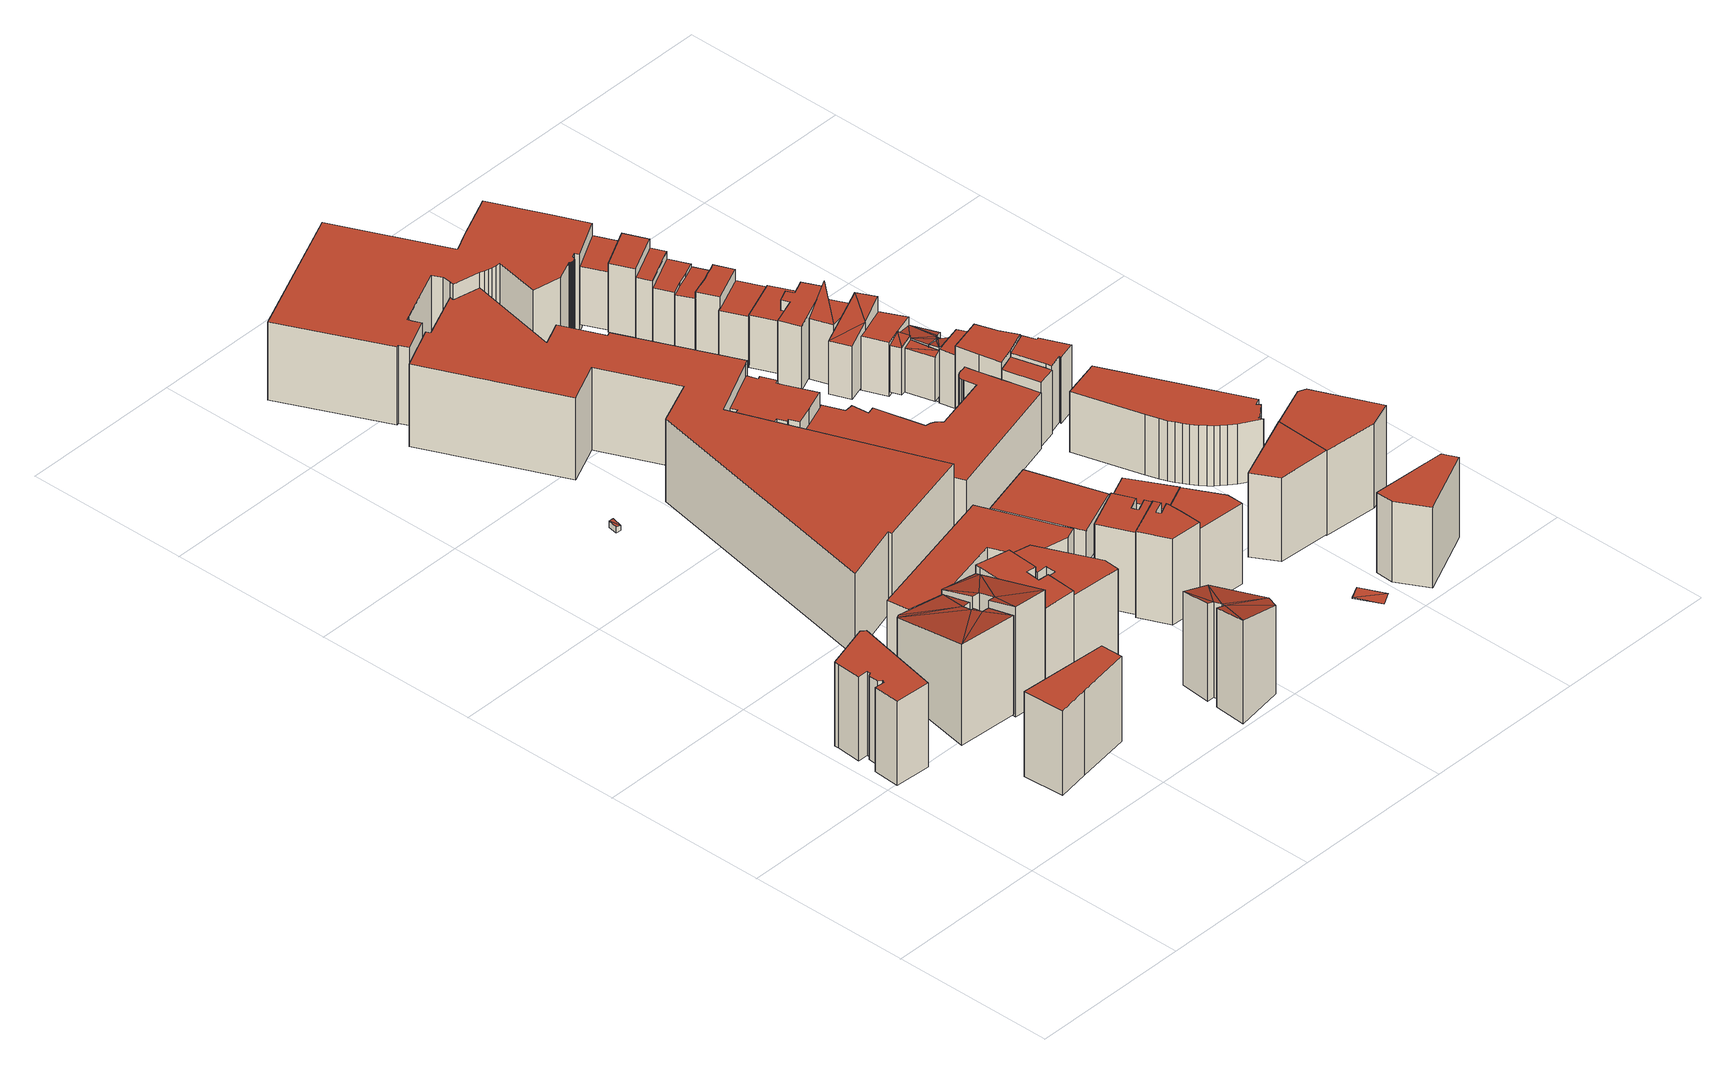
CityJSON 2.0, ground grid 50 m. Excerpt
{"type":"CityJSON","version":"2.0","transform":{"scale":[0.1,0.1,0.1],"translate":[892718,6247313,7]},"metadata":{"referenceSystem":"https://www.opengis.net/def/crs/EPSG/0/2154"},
"CityObjects":{
"building1":{"type":"Building","attributes":{"class":"Building"},"children":["building1-1"]},
"building1-1":{"type":"BuildingPart","parents":["building1"],"geometry":[{"type":"Solid","lod":"2.2","boundaries":[[[[0,1,2,3,4,5,6,7,8,9,10,11,12,13]],[[14,15,16,17,18,19,20,21,22,23,24,25,26,27]],[[27,26,12,13]],[[26,25,11,12]],[[25,24,10,11]],[[24,23,9,10]],[[23,22,8,9]],[[22,21,7,8]],[[21,20,6,7]],[[20,19,5,6]],[[19,18,4,5]],[[18,17,3,4]],[[17,16,2,3]],[[16,15,1,2]],[[15,14,0,1]],[[14,27,13,0]]]],"semantics":{"surfaces":[{"type":"GroundSurface"},{"type":"RoofSurface"},{"type":"WallSurface","on_footprint_edge":true}],"values":[[0,1,2,2,2,2,2,2,2,2,2,2,2,2,2,2]]}}]},
"building2":{"type":"Building","attributes":{"class":"Building"},"children":["building2-1"]},
"building2-1":{"type":"BuildingPart","parents":["building2"],"geometry":[{"type":"Solid","lod":"2.2","boundaries":[[[[28,29,30,31,32]],[[33,34,35,36,37]],[[37,36,31,32]],[[36,35,30,31]],[[35,34,29,30]],[[34,33,28,29]],[[33,37,32,28]]]],"semantics":{"surfaces":[{"type":"GroundSurface"},{"type":"RoofSurface"},{"type":"WallSurface","on_footprint_edge":true}],"values":[[0,1,2,2,2,2,2]]}}]},
"building3":{"type":"Building","attributes":{"class":"Building"},"children":["building3-1"]},
"building3-1":{"type":"BuildingPart","parents":["building3"],"geometry":[{"type":"Solid","lod":"2.2","boundaries":[[[[38,39,40]],[[40,39,41]],[[42,41,39]],[[41,43,44]],[[43,41,42]],[[45,44,43]],[[46,44,47]],[[45,47,44]],[[48,47,49]],[[45,49,47]],[[50,51,52,53,54,55,56,57,58,59,60,61]],[[45,43,60,61]],[[43,42,59,60]],[[42,39,58,59]],[[39,38,57,58]],[[38,40,56,57]],[[40,41,55,56]],[[41,44,54,55]],[[44,46,53,54]],[[46,47,52,53]],[[47,48,51,52]],[[48,49,50,51]],[[49,45,61,50]]]],"semantics":{"surfaces":[{"type":"RoofSurface","rf_azimuth":80.25,"rf_slope":16.18},{"type":"GroundSurface"},{"type":"WallSurface","on_footprint_edge":true}],"values":[[0,0,0,0,0,0,0,0,0,0,1,2,2,2,2,2,2,2,2,2,2,2,2]]}}]},
"building4":{"type":"Building","attributes":{"class":"Building"},"children":["building4-1"]},
"building4-1":{"type":"BuildingPart","parents":["building4"],"geometry":[{"type":"Solid","lod":"2.2","boundaries":[[[[62,63,64]],[[65,64,63]],[[66,67,64]],[[64,65,66]],[[67,66,68]],[[69,67,68]],[[70,68,66]],[[71,72,73,74,75,76,77,78,79]],[[70,66,78,79]],[[66,65,77,78]],[[65,63,76,77]],[[63,62,75,76]],[[62,64,74,75]],[[64,67,73,74]],[[67,69,72,73]],[[69,68,71,72]],[[68,70,79,71]]]],"semantics":{"surfaces":[{"type":"RoofSurface","rf_azimuth":82.25,"rf_slope":19.14},{"type":"GroundSurface"},{"type":"WallSurface","on_footprint_edge":true}],"values":[[0,0,0,0,0,0,0,1,2,2,2,2,2,2,2,2,2]]}}]},
"building5":{"type":"Building","attributes":{"class":"Building"},"children":["building5-1"]},
"building5-1":{"type":"BuildingPart","parents":["building5"],"geometry":[{"type":"Solid","lod":"2.2","boundaries":[[[[80,81,82]],[[83,82,81]],[[84,85,86,87]],[[83,81,86,87]],[[81,80,85,86]],[[80,82,84,85]],[[82,83,87,84]]]],"semantics":{"surfaces":[{"type":"RoofSurface","rf_azimuth":309.63,"rf_slope":6.5},{"type":"GroundSurface"},{"type":"WallSurface","on_footprint_edge":true}],"values":[[0,0,1,2,2,2,2]]}}]},
"building6":{"type":"Building","attributes":{"class":"Building"},"children":["building6-1"]},
"building6-1":{"type":"BuildingPart","parents":["building6"],"geometry":[{"type":"Solid","lod":"2.2","boundaries":[[[[79,78,77,88,89,90,91,92,93,94,95]],[[96,97,98,99,100,101,102,103,104,105,106]],[[106,105,94,95]],[[105,104,93,94]],[[104,103,92,93]],[[103,102,91,92]],[[102,101,90,91]],[[101,100,89,90]],[[100,99,88,89]],[[99,98,77,88]],[[98,97,78,77]],[[97,96,79,78]],[[96,106,95,79]]]],"semantics":{"surfaces":[{"type":"GroundSurface"},{"type":"RoofSurface"},{"type":"WallSurface","on_footprint_edge":true}],"values":[[0,1,2,2,2,2,2,2,2,2,2,2,2]]}}]},
"building7":{"type":"Building","attributes":{"class":"Building"},"children":["building7-1"]},
"building7-1":{"type":"BuildingPart","parents":["building7"],"geometry":[{"type":"Solid","lod":"2.2","boundaries":[[[[107,108,109,110,111,112,113,114,115,116]],[[117,118,119,120,121,122,123,124,125,126]],[[126,125,115,116]],[[125,124,114,115]],[[124,123,113,114]],[[123,122,112,113]],[[122,121,111,112]],[[121,120,110,111]],[[120,119,109,110]],[[119,118,108,109]],[[118,117,107,108]],[[117,126,116,107]]]],"semantics":{"surfaces":[{"type":"GroundSurface"},{"type":"RoofSurface"},{"type":"WallSurface","on_footprint_edge":true}],"values":[[0,1,2,2,2,2,2,2,2,2,2,2]]}}]},
"building8":{"type":"Building","attributes":{"class":"Building"},"children":["building8-1"]},
"building8-1":{"type":"BuildingPart","parents":["building8"],"geometry":[{"type":"Solid","lod":"2.2","boundaries":[[[[127,128,129,130,131,132,133,134,135,136]],[[137,138,139,140,141,142,143,144,145,146]],[[146,145,135,136]],[[145,144,134,135]],[[144,143,133,134]],[[143,142,132,133]],[[142,141,131,132]],[[141,140,130,131]],[[140,139,129,130]],[[139,138,128,129]],[[138,137,127,128]],[[137,146,136,127]]]],"semantics":{"surfaces":[{"type":"GroundSurface"},{"type":"RoofSurface"},{"type":"WallSurface","on_footprint_edge":true}],"values":[[0,1,2,2,2,2,2,2,2,2,2,2]]}}]},
"building9":{"type":"Building","attributes":{"class":"Building"},"children":["building9-1"]},
"building9-1":{"type":"BuildingPart","parents":["building9"],"geometry":[{"type":"Solid","lod":"2.2","boundaries":[[[[147,148,149]],[[150,149,148]],[[151,149,150]],[[149,151,152]],[[153,152,151]],[[153,154,152]],[[155,154,156]],[[153,156,154]],[[157,158,159,160,161,162,163,164,165,166]],[[153,151,165,166]],[[151,150,164,165]],[[150,148,163,164]],[[148,147,162,163]],[[147,149,161,162]],[[149,152,160,161]],[[152,154,159,160]],[[154,155,158,159]],[[155,156,157,158]],[[156,153,166,157]]]],"semantics":{"surfaces":[{"type":"RoofSurface","rf_azimuth":22.21,"rf_slope":18.3},{"type":"GroundSurface"},{"type":"WallSurface","on_footprint_edge":true}],"values":[[0,0,0,0,0,0,0,0,1,2,2,2,2,2,2,2,2,2,2]]}}]},
"building10":{"type":"Building","attributes":{"class":"Building"},"children":["building10-1"]},
"building10-1":{"type":"BuildingPart","parents":["building10"],"geometry":[{"type":"Solid","lod":"2.2","boundaries":[[[[167,168,169,170,171,172,173,174,175,176,177,178,179,180,181,182,183,184,185,186,187,188,189]],[[190,191,192,193,194,195,196,197,198,199,200,201,202,203,204,205,206,207,208,209,210,211,212]],[[212,211,188,189]],[[211,210,187,188]],[[210,209,186,187]],[[209,208,185,186]],[[208,207,184,185]],[[207,206,183,184]],[[206,205,182,183]],[[205,204,181,182]],[[204,203,180,181]],[[203,202,179,180]],[[202,201,178,179]],[[201,200,177,178]],[[200,199,176,177]],[[199,198,175,176]],[[198,197,174,175]],[[197,196,173,174]],[[196,195,172,173]],[[195,194,171,172]],[[194,193,170,171]],[[193,192,169,170]],[[192,191,168,169]],[[191,190,167,168]],[[190,212,189,167]]]],"semantics":{"surfaces":[{"type":"GroundSurface"},{"type":"RoofSurface"},{"type":"WallSurface","on_footprint_edge":true}],"values":[[0,1,2,2,2,2,2,2,2,2,2,2,2,2,2,2,2,2,2,2,2,2,2,2,2]]}}]},
"building11":{"type":"Building","attributes":{"class":"Building"},"children":["building11-1"]},
"building11-1":{"type":"BuildingPart","parents":["building11"],"geometry":[{"type":"Solid","lod":"2.2","boundaries":[[[[213,214,215,216,217,218,219,220,221,222]],[[223,224,225,226,227,228,229,230,231,232]],[[232,231,221,222]],[[231,230,220,221]],[[230,229,219,220]],[[229,228,218,219]],[[228,227,217,218]],[[227,226,216,217]],[[226,225,215,216]],[[225,224,214,215]],[[224,223,213,214]],[[223,232,222,213]]]],"semantics":{"surfaces":[{"type":"GroundSurface"},{"type":"RoofSurface"},{"type":"WallSurface","on_footprint_edge":true}],"values":[[0,1,2,2,2,2,2,2,2,2,2,2]]}}]},
"building12":{"type":"Building","attributes":{"class":"Building"},"children":["building12-1"]},
"building12-1":{"type":"BuildingPart","parents":["building12"],"geometry":[{"type":"Solid","lod":"2.2","boundaries":[[[[233,234,235,236,237,238,239,240,241,242,243,244]],[[245,246,247,248,249,250,251,252,253,254,255,256]],[[256,255,243,244]],[[255,254,242,243]],[[254,253,241,242]],[[253,252,240,241]],[[252,251,239,240]],[[251,250,238,239]],[[250,249,237,238]],[[249,248,236,237]],[[248,247,235,236]],[[247,246,234,235]],[[246,245,233,234]],[[245,256,244,233]]]],"semantics":{"surfaces":[{"type":"GroundSurface"},{"type":"RoofSurface"},{"type":"WallSurface","on_footprint_edge":true}],"values":[[0,1,2,2,2,2,2,2,2,2,2,2,2,2]]}}]},
"building13":{"type":"Building","attributes":{"class":"Building"},"children":["building13-1"]},
"building13-1":{"type":"BuildingPart","parents":["building13"],"geometry":[{"type":"Solid","lod":"2.2","boundaries":[[[[257,258,259,260,261,262,263,264,265,266,267,268,269,270,271,272]],[[273,274,275,276,277,278,279,280,281,282,283,284,285,286,287,288]],[[288,287,271,272]],[[287,286,270,271]],[[286,285,269,270]],[[285,284,268,269]],[[284,283,267,268]],[[283,282,266,267]],[[282,281,265,266]],[[281,280,264,265]],[[280,279,263,264]],[[279,278,262,263]],[[278,277,261,262]],[[277,276,260,261]],[[276,275,259,260]],[[275,274,258,259]],[[274,273,257,258]],[[273,288,272,257]]]],"semantics":{"surfaces":[{"type":"GroundSurface"},{"type":"RoofSurface"},{"type":"WallSurface","on_footprint_edge":true}],"values":[[0,1,2,2,2,2,2,2,2,2,2,2,2,2,2,2,2,2]]}}]},
"building14":{"type":"Building","attributes":{"class":"Building"},"children":["building14-1"]},
"building14-1":{"type":"BuildingPart","parents":["building14"],"geometry":[{"type":"Solid","lod":"2.2","boundaries":[[[[289,290,291,292,293,294,295,296,297,298,299,300,301,302,303,304,305,306,307,308,309,310,311,312,313,314,315,316,317,318,319,320,321,322,323,324,325,326,327,328,329,330,331,332,333,334,335,336,337,338,339,340,341]],[[342,343,344,345,346,347,348,349,350,351,352,353,354,355,356,357,358,359,360,361,362,363,364,365,366,367,368,369,370,371,372,373,374,375,376,377,378,379,380,381,382,383,384,385,386,387,388,389,390,391,392,393,394]],[[394,393,340,341]],[[393,392,339,340]],[[392,391,338,339]],[[391,390,337,338]],[[390,389,336,337]],[[389,388,335,336]],[[388,387,334,335]],[[387,386,333,334]],[[386,385,332,333]],[[385,384,331,332]],[[384,383,330,331]],[[383,382,329,330]],[[382,381,328,329]],[[381,380,327,328]],[[380,379,326,327]],[[379,378,325,326]],[[378,377,324,325]],[[377,376,323,324]],[[376,375,322,323]],[[375,374,321,322]],[[374,373,320,321]],[[373,372,319,320]],[[372,371,318,319]],[[371,370,317,318]],[[370,369,316,317]],[[369,368,315,316]],[[368,367,314,315]],[[367,366,313,314]],[[366,365,312,313]],[[365,364,311,312]],[[364,363,310,311]],[[363,362,309,310]],[[362,361,308,309]],[[361,360,307,308]],[[360,359,306,307]],[[359,358,305,306]],[[358,357,304,305]],[[357,356,303,304]],[[356,355,302,303]],[[355,354,301,302]],[[354,353,300,301]],[[353,352,299,300]],[[352,351,298,299]],[[351,350,297,298]],[[350,349,296,297]],[[349,348,295,296]],[[348,347,294,295]],[[347,346,293,294]],[[346,345,292,293]],[[345,344,291,292]],[[344,343,290,291]],[[343,342,289,290]],[[342,394,341,289]]]],"semantics":{"surfaces":[{"type":"GroundSurface"},{"type":"RoofSurface"},{"type":"WallSurface","on_footprint_edge":true}],"values":[[0,1,2,2,2,2,2,2,2,2,2,2,2,2,2,2,2,2,2,2,2,2,2,2,2,2,2,2,2,2,2,2,2,2,2,2,2,2,2,2,2,2,2,2,2,2,2,2,2,2,2,2,2,2,2]]}}]},
"building15":{"type":"Building","attributes":{"class":"Building"},"children":["building15-1"]},
"building15-1":{"type":"BuildingPart","parents":["building15"],"geometry":[{"type":"Solid","lod":"2.2","boundaries":[[[[395,396,397,398]],[[399,400,401,402]],[[402,401,397,398]],[[401,400,396,397]],[[400,399,395,396]],[[399,402,398,395]]]],"semantics":{"surfaces":[{"type":"GroundSurface"},{"type":"RoofSurface"},{"type":"WallSurface","on_footprint_edge":true}],"values":[[0,1,2,2,2,2]]}}]},
"building16":{"type":"Building","attributes":{"class":"Building"},"children":["building16-1"]},
"building16-1":{"type":"BuildingPart","parents":["building16"],"geometry":[{"type":"Solid","lod":"2.2","boundaries":[[[[403,404,405,406]],[[407,408,409,410]],[[410,409,405,406]],[[409,408,404,405]],[[408,407,403,404]],[[407,410,406,403]]]],"semantics":{"surfaces":[{"type":"GroundSurface"},{"type":"RoofSurface"},{"type":"WallSurface","on_footprint_edge":true}],"values":[[0,1,2,2,2,2]]}}]},
"building17":{"type":"Building","attributes":{"class":"Building"},"children":["building17-1"]},
"building17-1":{"type":"BuildingPart","parents":["building17"],"geometry":[{"type":"Solid","lod":"2.2","boundaries":[[[[411,412,413,414,415,416]],[[417,418,419,420,421,422]],[[422,421,415,416]],[[421,420,414,415]],[[420,419,413,414]],[[419,418,412,413]],[[418,417,411,412]],[[417,422,416,411]]]],"semantics":{"surfaces":[{"type":"GroundSurface"},{"type":"RoofSurface"},{"type":"WallSurface","on_footprint_edge":true}],"values":[[0,1,2,2,2,2,2,2]]}}]},
"building18":{"type":"Building","attributes":{"class":"Building"},"children":["building18-1"]},
"building18-1":{"type":"BuildingPart","parents":["building18"],"geometry":[{"type":"Solid","lod":"2.2","boundaries":[[[[423,424,425,426]],[[427,428,429,430]],[[430,429,425,426]],[[429,428,424,425]],[[428,427,423,424]],[[427,430,426,423]]]],"semantics":{"surfaces":[{"type":"GroundSurface"},{"type":"RoofSurface"},{"type":"WallSurface","on_footprint_edge":true}],"values":[[0,1,2,2,2,2]]}}]},
"building19":{"type":"Building","attributes":{"class":"Building"},"children":["building19-1"]},
"building19-1":{"type":"BuildingPart","parents":["building19"],"geometry":[{"type":"Solid","lod":"2.2","boundaries":[[[[431,432,433,434,435,436,437,438,439,440,441,442,443,444,445,446,447,448,449,450,451,452,453,454,455,456,457,458,459,460,461]],[[462,463,464,465,466,467,468,469,470,471,472,473,474,475,476,477,478,479,480,481,482,483,484,485,486,487,488,489,490,491,492]],[[492,491,460,461]],[[491,490,459,460]],[[490,489,458,459]],[[489,488,457,458]],[[488,487,456,457]],[[487,486,455,456]],[[486,485,454,455]],[[485,484,453,454]],[[484,483,452,453]],[[483,482,451,452]],[[482,481,450,451]],[[481,480,449,450]],[[480,479,448,449]],[[479,478,447,448]],[[478,477,446,447]],[[477,476,445,446]],[[476,475,444,445]],[[475,474,443,444]],[[474,473,442,443]],[[473,472,441,442]],[[472,471,440,441]],[[471,470,439,440]],[[470,469,438,439]],[[469,468,437,438]],[[468,467,436,437]],[[467,466,435,436]],[[466,465,434,435]],[[465,464,433,434]],[[464,463,432,433]],[[463,462,431,432]],[[462,492,461,431]]]],"semantics":{"surfaces":[{"type":"GroundSurface"},{"type":"RoofSurface"},{"type":"WallSurface","on_footprint_edge":true}],"values":[[0,1,2,2,2,2,2,2,2,2,2,2,2,2,2,2,2,2,2,2,2,2,2,2,2,2,2,2,2,2,2,2,2]]}}]},
"building20":{"type":"Building","attributes":{"class":"Building"},"children":["building20-1"]},
"building20-1":{"type":"BuildingPart","parents":["building20"],"geometry":[{"type":"Solid","lod":"2.2","boundaries":[[[[493,494,495]],[[496,493,495]],[[497,498,499,500]],[[495,494,499,500]],[[494,493,498,499]],[[493,496,497,498]],[[496,495,500,497]]]],"semantics":{"surfaces":[{"type":"RoofSurface","rf_azimuth":22.85,"rf_slope":20.16},{"type":"GroundSurface"},{"type":"WallSurface","on_footprint_edge":true}],"values":[[0,0,1,2,2,2,2]]}}]},
"building21":{"type":"Building","attributes":{"class":"Building"},"children":["building21-1"]},
"building21-1":{"type":"BuildingPart","parents":["building21"],"geometry":[{"type":"Solid","lod":"2.2","boundaries":[[[[501,502,503]],[[504,503,502]],[[503,505,506,504]],[[502,506,504]],[[502,501,505,506]],[[501,503,505]]]],"semantics":{"surfaces":[{"type":"RoofSurface","rf_azimuth":308.22,"rf_slope":1.32},{"type":"GroundSurface"},{"type":"WallSurface","on_footprint_edge":true}],"values":[[0,0,1,2,2,2]]}}]},
"building22":{"type":"Building","attributes":{"class":"Building"},"children":["building22-1"]},
"building22-1":{"type":"BuildingPart","parents":["building22"],"geometry":[{"type":"Solid","lod":"2.2","boundaries":[[[[507,508,509,510]],[[511,512,513,514]],[[514,513,509,510]],[[513,512,508,509]],[[512,511,507,508]],[[511,514,510,507]]]],"semantics":{"surfaces":[{"type":"GroundSurface"},{"type":"RoofSurface"},{"type":"WallSurface","on_footprint_edge":true}],"values":[[0,1,2,2,2,2]]}}]},
"building23":{"type":"Building","attributes":{"class":"Building"},"children":["building23-1"]},
"building23-1":{"type":"BuildingPart","parents":["building23"],"geometry":[{"type":"Solid","lod":"2.2","boundaries":[[[[515,516,517,518]],[[519,520,521,522]],[[522,521,517,518]],[[521,520,516,517]],[[520,519,515,516]],[[519,522,518,515]]]],"semantics":{"surfaces":[{"type":"GroundSurface"},{"type":"RoofSurface"},{"type":"WallSurface","on_footprint_edge":true}],"values":[[0,1,2,2,2,2]]}}]},
"building24":{"type":"Building","attributes":{"class":"Building"},"children":["building24-1"]},
"building24-1":{"type":"BuildingPart","parents":["building24"],"geometry":[{"type":"Solid","lod":"2.2","boundaries":[[[[523,524,525,526]],[[527,528,529,530]],[[530,529,525,526]],[[529,528,524,525]],[[528,527,523,524]],[[527,530,526,523]]]],"semantics":{"surfaces":[{"type":"GroundSurface"},{"type":"RoofSurface"},{"type":"WallSurface","on_footprint_edge":true}],"values":[[0,1,2,2,2,2]]}}]},
"building25":{"type":"Building","attributes":{"class":"Building"},"children":["building25-1"]},
"building25-1":{"type":"BuildingPart","parents":["building25"],"geometry":[{"type":"Solid","lod":"2.2","boundaries":[[[[531,532,533,534,535,536]],[[537,538,539,540,541,542]],[[542,541,535,536]],[[541,540,534,535]],[[540,539,533,534]],[[539,538,532,533]],[[538,537,531,532]],[[537,542,536,531]]]],"semantics":{"surfaces":[{"type":"GroundSurface"},{"type":"RoofSurface"},{"type":"WallSurface","on_footprint_edge":true}],"values":[[0,1,2,2,2,2,2,2]]}}]},
"building26":{"type":"Building","attributes":{"class":"Building"},"children":["building26-1"]},
"building26-1":{"type":"BuildingPart","parents":["building26"],"geometry":[{"type":"Solid","lod":"2.2","boundaries":[[[[543,544,545,546]],[[547,548,549,550]],[[550,549,545,546]],[[549,548,544,545]],[[548,547,543,544]],[[547,550,546,543]]]],"semantics":{"surfaces":[{"type":"GroundSurface"},{"type":"RoofSurface"},{"type":"WallSurface","on_footprint_edge":true}],"values":[[0,1,2,2,2,2]]}}]},
"building27":{"type":"Building","attributes":{"class":"Building"},"children":["building27-1"]},
"building27-1":{"type":"BuildingPart","parents":["building27"],"geometry":[{"type":"Solid","lod":"2.2","boundaries":[[[[551,552,553,554,555,556,557,558]],[[559,560,561,562,563,564,565,566]],[[566,565,557,558]],[[565,564,556,557]],[[564,563,555,556]],[[563,562,554,555]],[[562,561,553,554]],[[561,560,552,553]],[[560,559,551,552]],[[559,566,558,551]]]],"semantics":{"surfaces":[{"type":"GroundSurface"},{"type":"RoofSurface"},{"type":"WallSurface","on_footprint_edge":true}],"values":[[0,1,2,2,2,2,2,2,2,2]]}}]},
"building28":{"type":"Building","attributes":{"class":"Building"},"children":["building28-1"]},
"building28-1":{"type":"BuildingPart","parents":["building28"],"geometry":[{"type":"Solid","lod":"2.2","boundaries":[[[[567,568,569,570,571,572,573,574,575]],[[576,577,578,579,580,581,582,583,584]],[[584,583,574,575]],[[583,582,573,574]],[[582,581,572,573]],[[581,580,571,572]],[[580,579,570,571]],[[579,578,569,570]],[[578,577,568,569]],[[577,576,567,568]],[[576,584,575,567]]]],"semantics":{"surfaces":[{"type":"GroundSurface"},{"type":"RoofSurface"},{"type":"WallSurface","on_footprint_edge":true}],"values":[[0,1,2,2,2,2,2,2,2,2,2]]}}]},
"building29":{"type":"Building","attributes":{"class":"Building"},"children":["building29-1"]},
"building29-1":{"type":"BuildingPart","parents":["building29"],"geometry":[{"type":"Solid","lod":"2.2","boundaries":[[[[585,586,587,588]],[[589,590,591,592]],[[592,591,587,588]],[[591,590,586,587]],[[590,589,585,586]],[[589,592,588,585]]]],"semantics":{"surfaces":[{"type":"GroundSurface"},{"type":"RoofSurface"},{"type":"WallSurface","on_footprint_edge":true}],"values":[[0,1,2,2,2,2]]}}]},
"building30":{"type":"Building","attributes":{"class":"Building"},"children":["building30-1"]},
"building30-1":{"type":"BuildingPart","parents":["building30"],"geometry":[{"type":"Solid","lod":"2.2","boundaries":[[[[593,594,595,596,597,598,599,600,601]],[[602,603,604,605,606,607,608,609,610]],[[610,609,600,601]],[[609,608,599,600]],[[608,607,598,599]],[[607,606,597,598]],[[606,605,596,597]],[[605,604,595,596]],[[604,603,594,595]],[[603,602,593,594]],[[602,610,601,593]]]],"semantics":{"surfaces":[{"type":"GroundSurface"},{"type":"RoofSurface"},{"type":"WallSurface","on_footprint_edge":true}],"values":[[0,1,2,2,2,2,2,2,2,2,2]]}}]},
"building31":{"type":"Building","attributes":{"class":"Building"},"children":["building31-1"]},
"building31-1":{"type":"BuildingPart","parents":["building31"],"geometry":[{"type":"Solid","lod":"2.2","boundaries":[[[[611,612,613,614,615,616,617,618]],[[619,620,621,622,623,624,625,626]],[[626,625,617,618]],[[625,624,616,617]],[[624,623,615,616]],[[623,622,614,615]],[[622,621,613,614]],[[621,620,612,613]],[[620,619,611,612]],[[619,626,618,611]]]],"semantics":{"surfaces":[{"type":"GroundSurface"},{"type":"RoofSurface"},{"type":"WallSurface","on_footprint_edge":true}],"values":[[0,1,2,2,2,2,2,2,2,2]]}}]},
"building32":{"type":"Building","attributes":{"class":"Building"},"children":["building32-1"]},
"building32-1":{"type":"BuildingPart","parents":["building32"],"geometry":[{"type":"Solid","lod":"2.2","boundaries":[[[[627,628,629]],[[630,627,629]],[[631,630,629]],[[632,633,634,635,636]],[[629,628,635,636]],[[628,627,634,635]],[[627,630,633,634]],[[630,631,632,633]],[[631,629,636,632]]]],"semantics":{"surfaces":[{"type":"RoofSurface","rf_azimuth":200.49,"rf_slope":15.41},{"type":"GroundSurface"},{"type":"WallSurface","on_footprint_edge":true}],"values":[[0,0,0,1,2,2,2,2,2]]}}]},
"building33":{"type":"Building","attributes":{"class":"Building"},"children":["building33-1"]},
"building33-1":{"type":"BuildingPart","parents":["building33"],"geometry":[{"type":"Solid","lod":"2.2","boundaries":[[[[637,638,639]],[[640,639,638]],[[641,642,643,644]],[[640,638,643,644]],[[638,637,642,643]],[[637,639,641,642]],[[639,640,644,641]]]],"semantics":{"surfaces":[{"type":"RoofSurface","rf_azimuth":198.89,"rf_slope":15.94},{"type":"GroundSurface"},{"type":"WallSurface","on_footprint_edge":true}],"values":[[0,0,1,2,2,2,2]]}}]},
"building34":{"type":"Building","attributes":{"class":"Building"},"children":["building34-1"]},
"building34-1":{"type":"BuildingPart","parents":["building34"],"geometry":[{"type":"MultiSurface","lod":"2.2","boundaries":[[[645,646,647]],[[648,649,650]],[[651,652,653,654]],[[647,646,653,654]],[[646,649,652,653]],[[649,648,651,652]],[[648,647,654,651]]],"semantics":{"surfaces":[{"type":"RoofSurface","rf_azimuth":326.32,"rf_slope":0.707},{"type":"RoofSurface","rf_azimuth":201.69,"rf_slope":16.79},{"type":"GroundSurface"},{"type":"WallSurface","on_footprint_edge":true}],"values":[0,1,2,3,3,3,3]}}]},
"building35":{"type":"Building","attributes":{"class":"Building"},"children":["building35-1"]},
"building35-1":{"type":"BuildingPart","parents":["building35"],"geometry":[{"type":"Solid","lod":"2.2","boundaries":[[[[655,656,657]],[[658,657,656]],[[659,644,660,661]],[[658,656,660,661]],[[656,655,644,660]],[[655,657,659,644]],[[657,658,661,659]]]],"semantics":{"surfaces":[{"type":"RoofSurface","rf_azimuth":195.53,"rf_slope":17.99},{"type":"GroundSurface"},{"type":"WallSurface","on_footprint_edge":true}],"values":[[0,0,1,2,2,2,2]]}}]},
"building36":{"type":"Building","attributes":{"class":"Building"},"children":["building36-1"]},
"building36-1":{"type":"BuildingPart","parents":["building36"],"geometry":[{"type":"Solid","lod":"2.2","boundaries":[[[[662,663,664,665,666]],[[667,668,669,670,671]],[[671,670,665,666]],[[670,669,664,665]],[[669,668,663,664]],[[668,667,662,663]],[[667,671,666,662]]]],"semantics":{"surfaces":[{"type":"GroundSurface"},{"type":"RoofSurface"},{"type":"WallSurface","on_footprint_edge":true}],"values":[[0,1,2,2,2,2,2]]}}]},
"building37":{"type":"Building","attributes":{"class":"Building"},"children":["building37-1"]},
"building37-1":{"type":"BuildingPart","parents":["building37"],"geometry":[{"type":"Solid","lod":"2.2","boundaries":[[[[672,673,674,675,676]],[[677,678,679,680,681]],[[681,680,675,676]],[[680,679,674,675]],[[679,678,673,674]],[[678,677,672,673]],[[677,681,676,672]]]],"semantics":{"surfaces":[{"type":"GroundSurface"},{"type":"RoofSurface"},{"type":"WallSurface","on_footprint_edge":true}],"values":[[0,1,2,2,2,2,2]]}}]},
"building38":{"type":"Building","attributes":{"class":"Building"},"children":["building38-1"]},
"building38-1":{"type":"BuildingPart","parents":["building38"],"geometry":[{"type":"Solid","lod":"2.2","boundaries":[[[[682,683,684,685,686]],[[687,688,689,690,691]],[[691,690,685,686]],[[690,689,684,685]],[[689,688,683,684]],[[688,687,682,683]],[[687,691,686,682]]]],"semantics":{"surfaces":[{"type":"GroundSurface"},{"type":"RoofSurface"},{"type":"WallSurface","on_footprint_edge":true}],"values":[[0,1,2,2,2,2,2]]}}]},
"building39":{"type":"Building","attributes":{"class":"Building"},"children":["building39-1"]},
"building39-1":{"type":"BuildingPart","parents":["building39"],"geometry":[{"type":"Solid","lod":"2.2","boundaries":[[[[692,693,694]],[[692,694,695]],[[695,694,696]],[[697,696,698]],[[694,698,696]],[[698,694,699]],[[700,698,699]],[[701,699,694]],[[702,699,701]],[[703,704,705,706,707,708,709,710,711,712]],[[702,701,711,712]],[[701,694,710,711]],[[694,693,709,710]],[[693,692,708,709]],[[692,695,707,708]],[[695,696,707]],[[696,697,706,707]],[[697,698,705,706]],[[698,700,704,705]],[[700,699,703,704]],[[699,702,712,703]]]],"semantics":{"surfaces":[{"type":"RoofSurface","rf_azimuth":13.85,"rf_slope":15.63},{"type":"GroundSurface"},{"type":"WallSurface","on_footprint_edge":true}],"values":[[0,0,0,0,0,0,0,0,0,1,2,2,2,2,2,2,2,2,2,2,2]]}}]},
"building40":{"type":"Building","attributes":{"class":"Building"},"children":["building40-1"]},
"building40-1":{"type":"BuildingPart","parents":["building40"],"geometry":[{"type":"MultiSurface","lod":"2.2","boundaries":[[[713,714,715]],[[716,717,718]],[[716,719,717]],[[720,721,715]],[[722,718,717]],[[715,723,713]],[[720,715,714]],[[724,725,726,727,728,729,730,731,732]],[[721,720,731,732]],[[720,714,730,731]],[[714,713,729,730]],[[713,717,728,729]],[[717,719,727,728]],[[719,716,726,727]],[[716,723,725,726]],[[723,715,724,725]],[[715,721,732,724]]],"semantics":{"surfaces":[{"type":"RoofSurface","rf_azimuth":21.85,"rf_slope":18.64},{"type":"RoofSurface","rf_azimuth":22.87,"rf_slope":16.81},{"type":"GroundSurface"},{"type":"WallSurface","on_footprint_edge":true}],"values":[0,1,1,0,1,0,0,2,3,3,3,3,3,3,3,3,3]}}]},
"building41":{"type":"Building","attributes":{"class":"Building"},"children":["building41-1"]},
"building41-1":{"type":"BuildingPart","parents":["building41"],"geometry":[{"type":"Solid","lod":"2.2","boundaries":[[[[733,734,735,736]],[[737,738,739,740]],[[740,739,735,736]],[[739,738,734,735]],[[738,737,733,734]],[[737,740,736,733]]]],"semantics":{"surfaces":[{"type":"GroundSurface"},{"type":"RoofSurface"},{"type":"WallSurface","on_footprint_edge":true}],"values":[[0,1,2,2,2,2]]}}]},
"building42":{"type":"Building","attributes":{"class":"Building"},"children":["building42-1"]},
"building42-1":{"type":"BuildingPart","parents":["building42"],"geometry":[{"type":"Solid","lod":"2.2","boundaries":[[[[741,742,743,744,745,746,747]],[[748,749,750,751,752,753,754]],[[754,753,746,747]],[[753,752,745,746]],[[752,751,744,745]],[[751,750,743,744]],[[750,749,742,743]],[[749,748,741,742]],[[748,754,747,741]]]],"semantics":{"surfaces":[{"type":"GroundSurface"},{"type":"RoofSurface"},{"type":"WallSurface","on_footprint_edge":true}],"values":[[0,1,2,2,2,2,2,2,2]]}}]},
"building43":{"type":"Building","attributes":{"class":"Building"},"children":["building43-1"]},
"building43-1":{"type":"BuildingPart","parents":["building43"],"geometry":[{"type":"Solid","lod":"2.2","boundaries":[[[[755,756,757,758,759,760,761,762,763,764]],[[765,766,767,768,769,770,771,772,773,774]],[[774,773,763,764]],[[773,772,762,763]],[[772,771,761,762]],[[771,770,760,761]],[[770,769,759,760]],[[769,768,758,759]],[[768,767,757,758]],[[767,766,756,757]],[[766,765,755,756]],[[765,774,764,755]]]],"semantics":{"surfaces":[{"type":"GroundSurface"},{"type":"RoofSurface"},{"type":"WallSurface","on_footprint_edge":true}],"values":[[0,1,2,2,2,2,2,2,2,2,2,2]]}}]},
"building44":{"type":"Building","attributes":{"class":"Building"},"children":["building44-1"]},
"building44-1":{"type":"BuildingPart","parents":["building44"],"geometry":[{"type":"Solid","lod":"2.2","boundaries":[[[[775,776,777,778,779,780,781,782,783,784,785,786,787,788,789,790,791,792,793,794]],[[795,796,797,798,799,800,801,802,803,804,805,806,807,808,809,810,811,812,813,814]],[[814,813,793,794]],[[813,812,792,793]],[[812,811,791,792]],[[811,810,790,791]],[[810,809,789,790]],[[809,808,788,789]],[[808,807,787,788]],[[807,806,786,787]],[[806,805,785,786]],[[805,804,784,785]],[[804,803,783,784]],[[803,802,782,783]],[[802,801,781,782]],[[801,800,780,781]],[[800,799,779,780]],[[799,798,778,779]],[[798,797,777,778]],[[797,796,776,777]],[[796,795,775,776]],[[795,814,794,775]]]],"semantics":{"surfaces":[{"type":"GroundSurface"},{"type":"RoofSurface"},{"type":"WallSurface","on_footprint_edge":true}],"values":[[0,1,2,2,2,2,2,2,2,2,2,2,2,2,2,2,2,2,2,2,2,2]]}}]},
"building45":{"type":"Building","attributes":{"class":"Building"},"children":["building45-1"]},
"building45-1":{"type":"BuildingPart","parents":["building45"],"geometry":[{"type":"Solid","lod":"2.2","boundaries":[[[[815,816,817,818,819,820]],[[821,822,823,824,825,826]],[[826,825,819,820]],[[825,824,818,819]],[[824,823,817,818]],[[823,822,816,817]],[[822,821,815,816]],[[821,826,820,815]]]],"semantics":{"surfaces":[{"type":"GroundSurface"},{"type":"RoofSurface"},{"type":"WallSurface","on_footprint_edge":true}],"values":[[0,1,2,2,2,2,2,2]]}}]}
},
"vertices":[
[121,468,33],[177,733,33],[164,744,33],[25,705,33],[25,691,33],[20,617,33],[52,617,33],[52,607,33],[42,601,33],[40,570,33],[50,562,33],[48,554,33],[16,557,33],[10,475,33],[121,468,305],[177,733,305],[164,744,305],[25,705,305],[25,691,305],[20,617,305],[52,617,305],[52,607,305],[42,601,305],[40,570,305],[50,562,305],[48,554,305],[16,557,305],[10,475,305],
[267,268,24],[273,141,24],[374,157,24],[543,182,24],[542,250,24],[267,268,299],[273,141,299],[374,157,299],[543,182,299],[542,250,299],
[443,617,304],[449,715,276],[419,619,305],[417,619,305],[311,744,274],[298,737,277],[413,585,315],[248,468,357],[421,584,315],[418,551,324],[439,549,324],[433,457,351],[433,457,30],[439,549,30],[418,551,30],[421,584,30],[413,585,30],[417,619,30],[419,619,30],[443,617,30],[449,715,30],[311,744,30],[298,737,30],[248,468,30],
[439,549,349],[433,450,383],[462,548,348],[539,444,380],[553,682,298],[466,606,328],[449,720,290],[443,608,328],[554,698,292],[449,720,26],[443,608,26],[466,606,26],[462,548,26],[439,549,26],[433,450,26],[539,444,26],[553,682,26],[554,698,26],
[247,1665,115],[262,1662,113],[252,1694,117],[267,1693,116],[252,1694,96],[247,1665,96],[262,1662,96],[267,1693,96],
[641,438,26],[643,454,26],[648,533,26],[615,535,26],[618,567,26],[619,581,26],[651,579,26],[657,676,26],[554,698,321],[553,682,321],[539,444,321],[641,438,321],[643,454,321],[648,533,321],[615,535,321],[618,567,321],[619,581,321],[651,579,321],[657,676,321],
[657,676,24],[650,571,24],[684,572,24],[683,539,24],[648,541,24],[643,454,24],[641,438,24],[800,429,24],[804,478,24],[722,662,24],[657,676,307],[650,571,307],[684,572,307],[683,539,307],[648,541,307],[643,454,307],[641,438,307],[800,429,307],[804,478,307],[722,662,307],
[772,719,32],[901,694,32],[939,709,32],[924,743,32],[838,966,32],[394,860,32],[404,794,32],[571,760,32],[566,781,32],[731,820,32],[772,719,212],[901,694,212],[939,709,212],[924,743,212],[838,966,212],[394,860,212],[404,794,212],[571,760,212],[566,781,212],[731,820,212],
[820,105,338],[813,6,353],[850,104,329],[962,30,304],[986,76,291],[851,114,328],[919,225,293],[844,137,327],[822,138,334],[830,231,320],[830,231,17],[822,138,17],[844,137,17],[851,114,17],[850,104,17],[820,105,17],[813,6,17],[962,30,17],[986,76,17],[919,225,17],
[791,1711,40],[805,1718,40],[653,2059,40],[642,2053,40],[586,2181,40],[514,2148,40],[569,2430,40],[485,2447,40],[487,2459,40],[345,2396,40],[339,2409,40],[215,2351,40],[211,2349,40],[394,1938,40],[515,1993,40],[616,1765,40],[483,1708,40],[330,912,40],[518,968,40],[520,957,40],[520,956,40],[841,1035,40],[612,1625,40],[791,1711,307],[805,1718,307],[653,2059,307],[642,2053,307],[586,2181,307],[514,2148,307],[569,2430,307],[485,2447,307],[487,2459,307],[345,2396,307],[339,2409,307],[215,2351,307],[211,2349,307],[394,1938,307],[515,1993,307],[616,1765,307],[483,1708,307],[330,912,307],[518,968,307],[520,957,307],[520,956,307],[841,1035,307],[612,1625,307],
[954,508,30],[968,514,30],[1001,528,30],[1078,561,30],[1069,583,30],[1029,565,30],[1021,585,30],[1060,603,30],[1033,665,30],[909,610,30],[954,508,296],[968,514,296],[1001,528,296],[1078,561,296],[1069,583,296],[1029,565,296],[1021,585,296],[1060,603,296],[1033,665,296],[909,610,296],
[995,416,20],[1092,411,20],[1094,480,20],[1094,524,20],[1093,528,20],[1054,510,20],[1048,524,20],[1087,540,20],[1078,561,20],[1001,528,20],[968,514,20],[954,508,20],[995,416,299],[1092,411,299],[1094,480,299],[1094,524,299],[1093,528,299],[1054,510,299],[1048,524,299],[1087,540,299],[1078,561,299],[1001,528,299],[968,514,299],[954,508,299],
[828,1613,73],[820,1632,73],[831,1637,73],[813,1683,73],[803,1678,73],[791,1711,73],[662,1649,73],[670,1629,73],[654,1624,73],[693,1524,73],[710,1529,73],[721,1502,73],[729,1507,73],[741,1477,73],[798,1497,73],[866,1523,73],[828,1613,270],[820,1632,270],[831,1637,270],[813,1683,270],[803,1678,270],[791,1711,270],[662,1649,270],[670,1629,270],[654,1624,270],[693,1524,270],[710,1529,270],[721,1502,270],[729,1507,270],[741,1477,270],[798,1497,270],[866,1523,270],
[604,2278,104],[692,2262,104],[753,2289,104],[754,2288,104],[754,2287,104],[755,2287,104],[756,2286,104],[757,2285,104],[759,2285,104],[760,2284,104],[762,2284,104],[763,2284,104],[765,2284,104],[767,2285,104],[768,2285,104],[770,2286,104],[771,2286,104],[771,2287,104],[772,2287,104],[773,2289,104],[774,2290,104],[775,2291,104],[776,2293,104],[776,2294,104],[777,2295,104],[777,2296,104],[777,2298,104],[790,2305,104],[796,2291,104],[914,2355,104],[872,2455,104],[795,2626,104],[660,2566,104],[602,2537,104],[451,2870,104],[49,2692,104],[195,2376,104],[202,2379,104],[215,2351,104],[313,2397,104],[302,2420,104],[297,2435,104],[312,2442,104],[475,2513,104],[489,2485,104],[487,2459,104],[485,2447,104],[569,2430,104],[581,2424,104],[592,2421,104],[604,2419,104],[616,2417,104],[630,2417,104],[604,2278,357],[692,2262,357],[753,2289,357],[754,2288,357],[754,2287,357],[755,2287,357],[756,2286,357],[757,2285,357],[759,2285,357],[760,2284,357],[762,2284,357],[763,2284,357],[765,2284,357],[767,2285,357],[768,2285,357],[770,2286,357],[771,2286,357],[771,2287,357],[772,2287,357],[773,2289,357],[774,2290,357],[775,2291,357],[776,2293,357],[776,2294,357],[777,2295,357],[777,2296,357],[777,2298,357],[790,2305,357],[796,2291,357],[914,2355,357],[872,2455,357],[795,2626,357],[660,2566,357],[602,2537,357],[451,2870,357],[49,2692,357],[195,2376,357],[202,2379,357],[215,2351,357],[313,2397,357],[302,2420,357],[297,2435,357],[312,2442,357],[475,2513,357],[489,2485,357],[487,2459,357],[485,2447,357],[569,2430,357],[581,2424,357],[592,2421,357],[604,2419,357],[616,2417,357],[630,2417,357],
[1115,701,25],[1033,665,25],[1094,524,25],[1186,565,25],[1115,701,280],[1033,665,280],[1094,524,280],[1186,565,280],
[1171,797,33],[1098,1029,33],[922,983,33],[1017,737,33],[1171,797,145],[1098,1029,145],[922,983,145],[1017,737,145],
[1244,402,17],[1244,453,17],[1186,565,17],[1094,524,17],[1094,480,17],[1092,411,17],[1244,402,279],[1244,453,279],[1186,565,279],[1094,524,279],[1094,480,279],[1092,411,279],
[755,2108,107],[732,2158,107],[699,2144,107],[722,2094,107],[755,2108,134],[732,2158,134],[699,2144,134],[722,2094,134],
[1250,1322,39],[1243,1353,39],[1242,1362,39],[1233,1360,39],[1222,1358,39],[1213,1355,39],[1207,1351,39],[1203,1347,39],[1202,1345,39],[1199,1340,39],[1198,1333,39],[1198,1328,39],[1198,1325,39],[1206,1288,39],[1035,1246,39],[1027,1257,39],[1019,1263,39],[1009,1268,39],[992,1271,39],[956,1421,39],[933,1414,39],[927,1467,39],[920,1466,39],[901,1465,39],[876,1527,39],[798,1497,39],[731,1473,39],[725,1470,39],[893,1038,39],[1294,1144,39],[1266,1256,39],[1250,1322,222],[1243,1353,222],[1242,1362,222],[1233,1360,222],[1222,1358,222],[1213,1355,222],[1207,1351,222],[1203,1347,222],[1202,1345,222],[1199,1340,222],[1198,1333,222],[1198,1328,222],[1198,1325,222],[1206,1288,222],[1035,1246,222],[1027,1257,222],[1019,1263,222],[1009,1268,222],[992,1271,222],[956,1421,222],[933,1414,222],[927,1467,222],[920,1466,222],[901,1465,222],[876,1527,222],[798,1497,222],[731,1473,222],[725,1470,222],[893,1038,222],[1294,1144,222],[1266,1256,222],
[889,1863,187],[865,1854,196],[875,1827,197],[899,1835,188],[899,1835,112],[889,1863,112],[865,1854,112],[875,1827,112],
[1436,181,12],[1397,160,12],[1473,105,10],[1435,84,10],[1436,181,10],[1397,160,10],
[829,2222,130],[946,2282,130],[914,2355,130],[796,2291,130],[829,2222,318],[946,2282,318],[914,2355,318],[796,2291,318],
[860,2155,123],[976,2212,123],[946,2282,123],[829,2222,123],[860,2155,345],[976,2212,345],[946,2282,345],[829,2222,345],
[860,2155,119],[879,2114,119],[994,2170,119],[976,2212,119],[860,2155,317],[879,2114,317],[994,2170,317],[976,2212,317],
[904,2060,120],[942,2077,120],[980,2091,120],[1020,2108,120],[994,2170,120],[879,2114,120],[904,2060,293],[942,2077,293],[980,2091,293],[1020,2108,293],[994,2170,293],[879,2114,293],
[1341,470,15],[1383,393,15],[1545,384,15],[1552,556,15],[1341,470,287],[1383,393,287],[1545,384,287],[1552,556,287],
[928,2010,118],[946,2017,118],[967,2023,118],[1043,2055,118],[1020,2108,118],[980,2091,118],[942,2077,118],[904,2060,118],[928,2010,285],[946,2017,285],[967,2023,285],[1043,2055,285],[1020,2108,285],[980,2091,285],[942,2077,285],[904,2060,285],
[956,1949,115],[1067,1998,115],[1043,2055,115],[1030,2048,115],[1005,2039,115],[988,2030,115],[967,2023,115],[946,2017,115],[928,2010,115],[956,1949,306],[1067,1998,306],[1043,2055,306],[1030,2048,306],[1005,2039,306],[988,2030,306],[967,2023,306],[946,2017,306],[928,2010,306],
[1067,1998,112],[946,1945,112],[979,1871,112],[1102,1919,112],[1067,1998,271],[946,1945,271],[979,1871,271],[1102,1919,271],
[1139,1837,99],[1095,1818,99],[1085,1841,99],[1049,1825,99],[1060,1801,99],[998,1779,99],[980,1772,99],[1004,1711,99],[1166,1780,99],[1139,1837,308],[1095,1818,308],[1085,1841,308],[1049,1825,308],[1060,1801,308],[998,1779,308],[980,1772,308],[1004,1711,308],[1166,1780,308],
[1102,1919,105],[979,1871,105],[1017,1786,105],[1060,1801,105],[1049,1825,105],[1085,1841,105],[1095,1818,105],[1139,1837,105],[1102,1919,276],[979,1871,276],[1017,1786,276],[1060,1801,276],[1049,1825,276],[1085,1841,276],[1095,1818,276],[1139,1837,276],
[1047,1657,264],[1070,1596,264],[1146,1620,286],[1200,1705,308],[1226,1649,309],[1226,1649,92],[1200,1705,92],[1047,1657,92],[1070,1596,92],[1146,1620,92],
[1154,1543,248],[1166,1512,249],[1197,1556,261],[1208,1521,261],[1197,1556,96],[1154,1543,96],[1166,1512,96],[1208,1521,96],
[1078,1667,271],[1200,1705,270],[1164,1779,271],[1056,1732,293],[1078,1667,292],[1164,1779,328],[1056,1732,97],[1078,1667,97],[1200,1705,97],[1164,1779,97],
[1208,1521,247],[1181,1515,239],[1226,1436,245],[1204,1430,238],[1226,1436,96],[1181,1515,96],[1204,1430,96],
[1226,1649,86],[1151,1622,86],[1120,1612,86],[1150,1541,86],[1262,1575,86],[1226,1649,261],[1151,1622,261],[1120,1612,261],[1150,1541,261],[1262,1575,261],
[1351,1158,48],[1347,1175,48],[1320,1275,48],[1266,1256,48],[1294,1144,48],[1351,1158,255],[1347,1175,255],[1320,1275,255],[1266,1256,255],[1294,1144,255],
[1769,128,10],[1749,173,10],[1519,186,10],[1516,131,10],[1568,37,10],[1769,128,270],[1749,173,270],[1519,186,270],[1516,131,270],[1568,37,270],
[1266,1478,240],[1272,1479,238],[1271,1488,238],[1258,1476,242],[1258,1476,243],[1219,1466,254],[1208,1521,253],[1262,1575,235],[1197,1556,254],[1278,1491,236],[1298,1498,230],[1262,1575,80],[1197,1556,80],[1208,1521,80],[1219,1466,80],[1258,1476,80],[1266,1478,80],[1272,1479,80],[1271,1488,80],[1278,1491,80],[1298,1498,80],
[1316,1459,210],[1298,1498,210],[1272,1479,221],[1258,1476,241],[1226,1436,255],[1266,1478,238],[1219,1466,253],[1278,1491,218],[1271,1488,220],[1316,1459,227],[1266,1478,223],[1272,1479,79],[1266,1478,79],[1258,1476,79],[1219,1466,79],[1226,1436,79],[1316,1459,79],[1298,1498,79],[1278,1491,79],[1271,1488,79],
[1337,1416,76],[1316,1459,76],[1226,1436,76],[1236,1390,76],[1337,1416,250],[1316,1459,250],[1226,1436,250],[1236,1390,250],
[1266,1256,70],[1320,1275,70],[1384,1300,70],[1358,1353,70],[1337,1416,70],[1236,1390,70],[1250,1322,70],[1266,1256,278],[1320,1275,278],[1384,1300,278],[1358,1353,278],[1337,1416,278],[1236,1390,278],[1250,1322,278],
[1320,1275,54],[1347,1175,54],[1351,1161,54],[1393,1173,54],[1394,1169,54],[1394,1166,54],[1450,1181,54],[1414,1265,54],[1408,1263,54],[1393,1303,54],[1320,1275,268],[1347,1175,268],[1351,1161,268],[1393,1173,268],[1394,1169,268],[1394,1166,268],[1450,1181,268],[1414,1265,268],[1408,1263,268],[1393,1303,268],
[1349,1096,24],[1408,888,24],[1420,850,24],[1428,828,24],[1437,810,24],[1446,792,24],[1455,776,24],[1467,757,24],[1481,740,24],[1493,726,24],[1504,716,24],[1519,703,24],[1540,687,24],[1599,651,24],[1594,665,24],[1600,665,24],[1639,697,24],[1631,707,24],[1651,716,24],[1467,1126,24],[1349,1096,219],[1408,888,219],[1420,850,219],[1428,828,219],[1437,810,219],[1446,792,219],[1455,776,219],[1467,757,219],[1481,740,219],[1493,726,219],[1504,716,219],[1519,703,219],[1540,687,219],[1599,651,219],[1594,665,219],[1600,665,219],[1639,697,219],[1631,707,219],[1651,716,219],[1467,1126,219],
[1545,384,12],[1712,372,12],[1789,400,12],[1702,596,12],[1678,606,12],[1552,556,12],[1545,384,286],[1712,372,286],[1789,400,286],[1702,596,286],[1678,606,286],[1552,556,286]
]}
